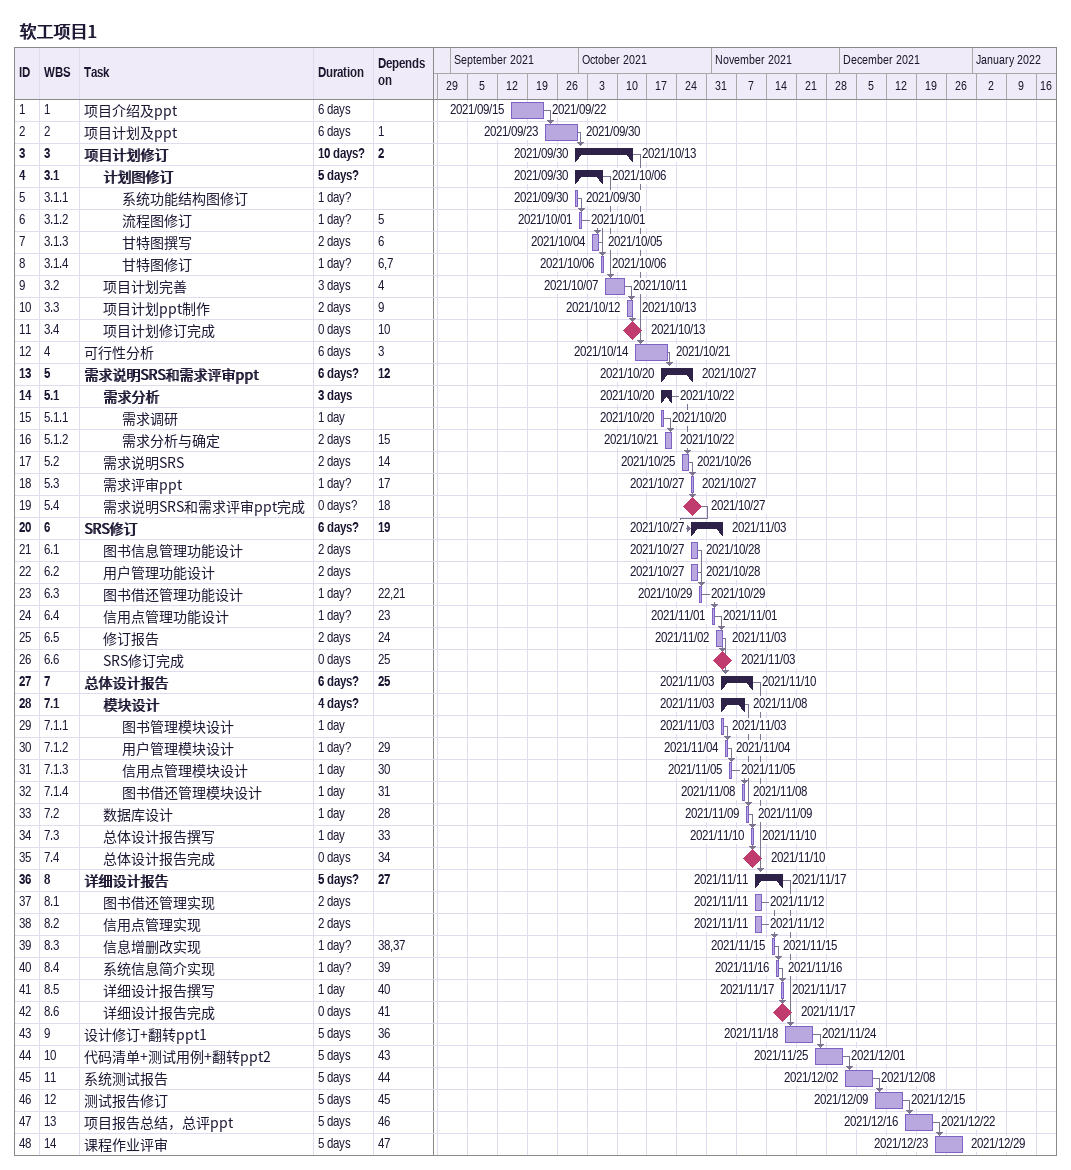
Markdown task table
软工项目1

| ID | WBS | Task | Duration | Start | Finish | Predecessors |
|---|---|---|---|---|---|---|
| 1 | 1 | 项目介绍及ppt | 6d | 2021-09-15 | 2021-09-22 |  |
| 2 | 2 | 项目计划及ppt | 6d | 2021-09-23 | 2021-09-30 | 1 |
| 3 | 3 | **项目计划修订** | 10d? | 2021-09-30 | 2021-10-13 | 2 |
| 4 | 3.1 | **计划图修订** | 5d? | 2021-09-30 | 2021-10-06 |  |
| 5 | 3.1.1 | 系统功能结构图修订 | 1d? | 2021-09-30 | 2021-09-30 |  |
| 6 | 3.1.2 | 流程图修订 | 1d? | 2021-10-01 | 2021-10-01 | 5 |
| 7 | 3.1.3 | 甘特图撰写 | 2d | 2021-10-04 | 2021-10-05 | 6 |
| 8 | 3.1.4 | 甘特图修订 | 1d? | 2021-10-06 | 2021-10-06 | 6, 7 |
| 9 | 3.2 | 项目计划完善 | 3d | 2021-10-07 | 2021-10-11 | 4 |
| 10 | 3.3 | 项目计划ppt制作 | 2d | 2021-10-12 | 2021-10-13 | 9 |
| 11 | 3.4 | 项目计划修订完成 | 0d | 2021-10-13 | 2021-10-13 | 10 |
| 12 | 4 | 可行性分析 | 6d | 2021-10-14 | 2021-10-21 | 3 |
| 13 | 5 | **需求说明SRS和需求评审ppt** | 6d? | 2021-10-20 | 2021-10-27 | 12 |
| 14 | 5.1 | **需求分析** | 3d | 2021-10-20 | 2021-10-22 |  |
| 15 | 5.1.1 | 需求调研 | 1d | 2021-10-20 | 2021-10-20 |  |
| 16 | 5.1.2 | 需求分析与确定 | 2d | 2021-10-21 | 2021-10-22 | 15 |
| 17 | 5.2 | 需求说明SRS | 2d | 2021-10-25 | 2021-10-26 | 14 |
| 18 | 5.3 | 需求评审ppt | 1d? | 2021-10-27 | 2021-10-27 | 17 |
| 19 | 5.4 | 需求说明SRS和需求评审ppt完成 | 0d? | 2021-10-27 | 2021-10-27 | 18 |
| 20 | 6 | **SRS修订** | 6d? | 2021-10-27 | 2021-11-03 | 19 |
| 21 | 6.1 | 图书信息管理功能设计 | 2d | 2021-10-27 | 2021-10-28 |  |
| 22 | 6.2 | 用户管理功能设计 | 2d | 2021-10-27 | 2021-10-28 |  |
| 23 | 6.3 | 图书借还管理功能设计 | 1d? | 2021-10-29 | 2021-10-29 | 22, 21 |
| 24 | 6.4 | 信用点管理功能设计 | 1d? | 2021-11-01 | 2021-11-01 | 23 |
| 25 | 6.5 | 修订报告 | 2d | 2021-11-02 | 2021-11-03 | 24 |
| 26 | 6.6 | SRS修订完成 | 0d | 2021-11-03 | 2021-11-03 | 25 |
| 27 | 7 | **总体设计报告** | 6d? | 2021-11-03 | 2021-11-10 | 25 |
| 28 | 7.1 | **模块设计** | 4d? | 2021-11-03 | 2021-11-08 |  |
| 29 | 7.1.1 | 图书管理模块设计 | 1d | 2021-11-03 | 2021-11-03 |  |
| 30 | 7.1.2 | 用户管理模块设计 | 1d? | 2021-11-04 | 2021-11-04 | 29 |
| 31 | 7.1.3 | 信用点管理模块设计 | 1d | 2021-11-05 | 2021-11-05 | 30 |
| 32 | 7.1.4 | 图书借还管理模块设计 | 1d | 2021-11-08 | 2021-11-08 | 31 |
| 33 | 7.2 | 数据库设计 | 1d | 2021-11-09 | 2021-11-09 | 28 |
| 34 | 7.3 | 总体设计报告撰写 | 1d | 2021-11-10 | 2021-11-10 | 33 |
| 35 | 7.4 | 总体设计报告完成 | 0d | 2021-11-10 | 2021-11-10 | 34 |
| 36 | 8 | **详细设计报告** | 5d? | 2021-11-11 | 2021-11-17 | 27 |
| 37 | 8.1 | 图书借还管理实现 | 2d | 2021-11-11 | 2021-11-12 |  |
| 38 | 8.2 | 信用点管理实现 | 2d | 2021-11-11 | 2021-11-12 |  |
| 39 | 8.3 | 信息增删改实现 | 1d? | 2021-11-15 | 2021-11-15 | 38, 37 |
| 40 | 8.4 | 系统信息简介实现 | 1d? | 2021-11-16 | 2021-11-16 | 39 |
| 41 | 8.5 | 详细设计报告撰写 | 1d | 2021-11-17 | 2021-11-17 | 40 |
| 42 | 8.6 | 详细设计报告完成 | 0d | 2021-11-17 | 2021-11-17 | 41 |
| 43 | 9 | 设计修订+翻转ppt1 | 5d | 2021-11-18 | 2021-11-24 | 36 |
| 44 | 10 | 代码清单+测试用例+翻转ppt2 | 5d | 2021-11-25 | 2021-12-01 | 43 |
| 45 | 11 | 系统测试报告 | 5d | 2021-12-02 | 2021-12-08 | 44 |
| 46 | 12 | 测试报告修订 | 5d | 2021-12-09 | 2021-12-15 | 45 |
| 47 | 13 | 项目报告总结，总评ppt | 5d | 2021-12-16 | 2021-12-22 | 46 |
| 48 | 14 | 课程作业评审 | 5d | 2021-12-23 | 2021-12-29 | 47 |
